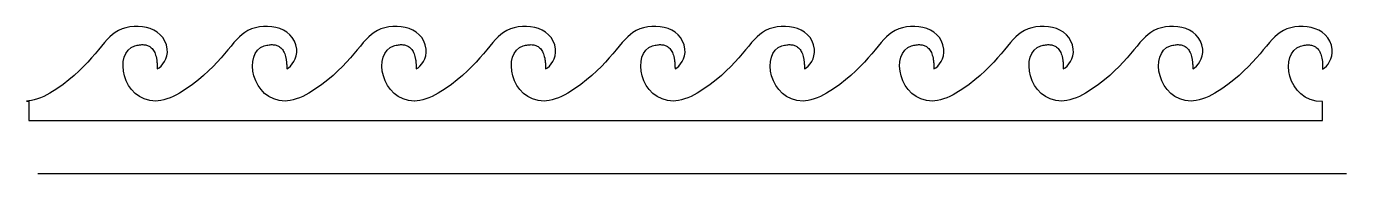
# Model space of a CAD drawing. Header units: millimetres. Extents: x -11 to 140, y -40 to -23.
import ezdxf

# ---------------------------------------------------------------- set-up
doc = ezdxf.new("R2010")
doc.units = ezdxf.units.MM
doc.layers.get('0').update_dxf_attribs({"linetype": 'CONTINUOUS'})

msp = doc.modelspace()

# ---------------------------------------------------------------- linework, layer by layer
for p, q in [((-11.31, -31.68), (-11.04, -31.68)), ((-11.04, -31.68), (-11.04, -33.9)), ((3.53, -31.68), (3.52, -31.68)), ((18.36, -31.68), (18.36, -31.68)), ((33.2, -31.68), (33.19, -31.68)), ((48.03, -31.68), (48.03, -31.68)), ((62.87, -31.68), (62.86, -31.68)), ((77.7, -31.68), (77.7, -31.68)), ((92.53, -31.68), (92.53, -31.68)), ((107.37, -31.68), (107.36, -31.68)), ((122.2, -31.68), (122.2, -31.68)), ((137.23, -33.9), (137.23, -31.74)), ((-11.04, -33.9), (137.23, -33.9)), ((-10, -40), (140, -40))]:
    msp.add_line(p, q)
for points, degree in [([(-1.13, -23.8), (-2.73, -24.87), (-4.25, -28.17), (-8.61, -30.78)], 3), ([(4.84, -25.74), (4.53, -22.91), (0.76, -22.54), (-1.13, -23.8)], 3), ([(13.71, -23.8), (12.11, -24.87), (10.58, -28.17), (6.23, -30.78)], 3), ([(19.67, -25.74), (19.36, -22.91), (15.59, -22.54), (13.71, -23.8)], 3), ([(28.54, -23.8), (26.94, -24.87), (25.41, -28.17), (21.06, -30.78)], 3), ([(34.51, -25.74), (34.2, -22.91), (30.43, -22.54), (28.54, -23.8)], 3), ([(43.38, -23.8), (41.78, -24.87), (40.25, -28.17), (35.9, -30.78)], 3), ([(49.34, -25.74), (49.03, -22.91), (45.26, -22.54), (43.38, -23.8)], 3), ([(58.21, -23.8), (56.61, -24.87), (55.08, -28.17), (50.73, -30.78)], 3), ([(64.17, -25.74), (63.87, -22.91), (60.1, -22.54), (58.21, -23.8)], 3), ([(73.04, -23.8), (71.44, -24.87), (69.92, -28.17), (65.56, -30.78)], 3), ([(79.01, -25.74), (78.7, -22.91), (74.93, -22.54), (73.04, -23.8)], 3), ([(87.88, -23.8), (86.28, -24.87), (84.75, -28.17), (80.4, -30.78)], 3), ([(93.84, -25.74), (93.53, -22.91), (89.76, -22.54), (87.88, -23.8)], 3), ([(102.71, -23.8), (101.11, -24.87), (99.59, -28.17), (95.23, -30.78)], 3), ([(108.68, -25.74), (108.37, -22.91), (104.6, -22.54), (102.71, -23.8)], 3), ([(117.55, -23.8), (115.95, -24.87), (114.42, -28.17), (110.07, -30.78)], 3), ([(123.51, -25.74), (123.2, -22.91), (119.43, -22.54), (117.55, -23.8)], 3), ([(132.38, -23.8), (130.78, -24.87), (129.25, -28.17), (124.9, -30.78)], 3), ([(138.35, -25.75), (138.04, -22.92), (134.27, -22.54), (132.38, -23.8)], 3), ([(3.52, -31.68), (-0.36, -31.68), (-1.36, -26.09), (1.12, -25.35)], 3), ([(1.12, -25.35), (3.73, -24.57), (3.69, -27.98)], 2), ([(18.36, -31.68), (14.48, -31.68), (13.48, -26.09), (15.96, -25.35)], 3), ([(15.96, -25.35), (18.57, -24.57), (18.53, -27.98)], 2), ([(33.19, -31.68), (29.31, -31.68), (28.31, -26.09), (30.79, -25.35)], 3), ([(30.79, -25.35), (33.4, -24.57), (33.36, -27.98)], 2), ([(48.03, -31.68), (44.15, -31.68), (43.15, -26.09), (45.63, -25.35)], 3), ([(45.63, -25.35), (48.23, -24.57), (48.19, -27.98)], 2), ([(62.86, -31.68), (58.98, -31.68), (57.98, -26.09), (60.46, -25.35)], 3), ([(60.46, -25.35), (63.07, -24.57), (63.03, -27.98)], 2), ([(77.7, -31.68), (73.81, -31.68), (72.81, -26.09), (75.29, -25.35)], 3), ([(75.29, -25.35), (77.9, -24.57), (77.86, -27.98)], 2), ([(92.53, -31.68), (88.65, -31.68), (87.65, -26.09), (90.13, -25.35)], 3), ([(90.13, -25.35), (92.74, -24.57), (92.7, -27.98)], 2), ([(107.36, -31.68), (103.48, -31.68), (102.48, -26.09), (104.96, -25.35)], 3), ([(104.96, -25.35), (107.57, -24.57), (107.53, -27.98)], 2), ([(122.2, -31.68), (118.32, -31.68), (117.32, -26.09), (119.8, -25.35)], 3), ([(119.8, -25.35), (122.41, -24.57), (122.37, -27.98)], 2), ([(137.23, -31.74), (133.11, -31.74), (132.25, -26.12), (134.73, -25.38)], 3), ([(134.73, -25.38), (137.34, -24.6), (137.25, -28)], 2), ([(3.69, -27.98), (4.27, -27.72), (4.95, -26.75), (4.84, -25.74)], 3), ([(18.53, -27.98), (19.1, -27.72), (19.78, -26.75), (19.67, -25.74)], 3), ([(33.36, -27.98), (33.94, -27.72), (34.61, -26.75), (34.51, -25.74)], 3), ([(48.19, -27.98), (48.77, -27.72), (49.45, -26.75), (49.34, -25.74)], 3), ([(63.03, -27.98), (63.61, -27.72), (64.28, -26.75), (64.17, -25.74)], 3), ([(77.86, -27.98), (78.44, -27.72), (79.12, -26.75), (79.01, -25.74)], 3), ([(92.7, -27.98), (93.27, -27.72), (93.95, -26.75), (93.84, -25.74)], 3), ([(107.53, -27.98), (108.11, -27.72), (108.79, -26.75), (108.68, -25.74)], 3), ([(122.37, -27.98), (122.94, -27.72), (123.62, -26.75), (123.51, -25.74)], 3), ([(137.25, -28), (137.83, -27.74), (138.46, -26.76), (138.35, -25.75)], 3), ([(-8.61, -30.78), (-9.49, -31.31), (-10.65, -31.68), (-11.31, -31.68)], 3), ([(6.23, -30.78), (5.35, -31.31), (4.19, -31.68), (3.53, -31.68)], 3), ([(21.06, -30.78), (20.18, -31.31), (19.02, -31.68), (18.36, -31.68)], 3), ([(35.9, -30.78), (35.02, -31.31), (33.86, -31.68), (33.2, -31.68)], 3), ([(50.73, -30.78), (49.85, -31.31), (48.69, -31.68), (48.03, -31.68)], 3), ([(65.56, -30.78), (64.69, -31.31), (63.52, -31.68), (62.87, -31.68)], 3), ([(80.4, -30.78), (79.52, -31.31), (78.36, -31.68), (77.7, -31.68)], 3), ([(95.23, -30.78), (94.36, -31.31), (93.19, -31.68), (92.53, -31.68)], 3), ([(110.07, -30.78), (109.19, -31.31), (108.03, -31.68), (107.37, -31.68)], 3), ([(124.9, -30.78), (124.02, -31.31), (122.86, -31.68), (122.2, -31.68)], 3)]:
    msp.add_open_spline(points, degree=degree)

doc.saveas('drawing.dxf')
